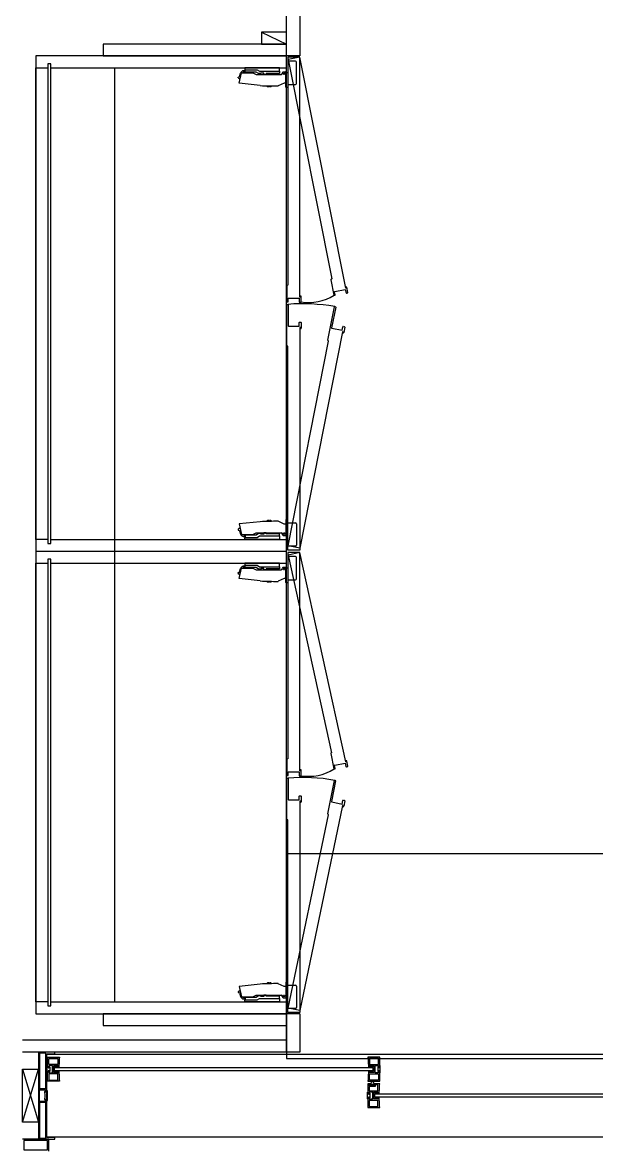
# Model space of a CAD drawing. Header units: millimetres. Extents: x -33000 to 294000, y 0 to 42408.
# Drawn here: x 10050 to 10919, y 16368 to 18075 of the extents above; entities that cross this region are included whole.
import ezdxf

# ---------------------------------------------------------------- set-up
doc = ezdxf.new("R2010")
doc.units = ezdxf.units.MM
doc.header["$LTSCALE"] = 50
doc.layers.add('arch', color=8, linetype='Continuous')

msp = doc.modelspace()

# ---------------------------------------------------------------- linework, layer by layer
at = {"layer": 'arch'}
for p, q in [((10449.6, 18024.5), (10449.6, 18104.5)), ((10469.6, 18104.5), (10469.6, 18024.5)), ((10411.6, 18060.5), (10411.6, 18042.5)), ((10449.6, 18060.5), (10411.6, 18060.5)), ((10411.6, 18060.5), (10449.6, 18042.5)), ((10449.6, 18042.5), (10449.6, 18060.5)), ((10449.6, 18042.5), (10171.6, 18042.5)), ((10171.6, 18042.5), (10171.6, 18024.5)), ((10411.6, 18042.5), (10449.6, 18042.5)), ((10449.6, 18024.5), (10449.6, 18042.5)), ((10069.6, 18024.5), (10069.6, 18006.5)), ((10449.6, 18024.5), (10069.6, 18024.5)), ((10069.6, 18024.5), (10069.6, 17274.6)), ((10171.6, 18024.5), (10449.6, 18024.5)), ((10469.6, 18024.5), (10449.6, 18024.5)), ((10449.6, 17274.6), (10449.6, 18024.5)), ((10469.6, 18022.5), (10451.6, 18022.5)), ((10451.6, 18022.5), (10451.6, 17677.3)), ((10469.6, 18022.5), (10452, 18018.9)), ((10452, 18018.9), (10517.8, 17686.8)), ((10469.6, 17659.3), (10469.6, 18022.5)), ((10539, 17672.8), (10469.6, 18022.5)), ((10069.6, 18006.5), (10088.1, 18006.5)), ((10069.6, 17292.6), (10069.6, 18006.5)), ((10088.1, 18012.5), (10088.1, 17286.6)), ((10092.6, 18012.5), (10088.1, 18012.5)), ((10092.6, 17286.6), (10092.6, 18012.5)), ((10092.6, 18006.5), (10449.6, 18006.5)), ((10189.6, 16592.5), (10189.6, 18006.5)), ((10450.1, 17676.3), (10450.1, 17652.8)), ((10451.6, 17677.3), (10451.1, 17677.3)), ((10516.5, 17685.5), (10521.2, 17662.5)), ((10517.8, 17686.8), (10517.3, 17686.7)), ((10540, 17673), (10539, 17672.8)), ((10539.8, 17674), (10540, 17673)), ((10542.4, 17666.3), (10540.8, 17674.2)), ((10452.1, 17652.8), (10452.1, 17657.3)), ((10452.6, 17657.8), (10468.6, 17657.8)), ((10468.6, 17657.8), (10468.6, 17652.3)), ((10470.6, 17659.3), (10469.6, 17659.3)), ((10470.6, 17660.3), (10470.6, 17659.3)), ((10471.6, 17652.3), (10471.6, 17660.3)), ((10521.8, 17662.1), (10522.8, 17662.3)), ((10523.2, 17662.9), (10522.3, 17667.3)), ((10522.7, 17667.9), (10538.4, 17671.1)), ((10538.4, 17671.1), (10539.5, 17665.7)), ((10540.1, 17665.3), (10542, 17665.7)), ((10450.1, 17586.3), (10450.1, 17647.8)), ((10450.6, 17652.3), (10451.6, 17652.3)), ((10450.6, 17648.3), (10451.6, 17648.3)), ((10452.1, 17647.8), (10452.1, 17615.8)), ((10469.1, 17651.8), (10471.1, 17651.8)), ((10511.8, 17594.1), (10521.9, 17644.6)), ((10523.9, 17644.2), (10517.6, 17612.8)), ((10522.5, 17645), (10523.5, 17644.8)), ((10452.6, 17615.3), (10468.6, 17615.3)), ((10468.6, 17615.3), (10468.6, 17620.8)), ((10469.1, 17621.3), (10471.1, 17621.3)), ((10470.6, 17613.3), (10469.6, 17613.3)), ((10469.6, 17613.3), (10469.6, 17276.5)), ((10534.3, 17607), (10469.6, 17279.5)), ((10470.6, 17612.3), (10470.6, 17613.3)), ((10471.6, 17620.8), (10471.6, 17612.3)), ((10518, 17612.2), (10533.7, 17609.1)), ((10533.7, 17609.1), (10534.8, 17614.5)), ((10535.2, 17606.8), (10534.3, 17607)), ((10535.1, 17605.8), (10535.2, 17606.8)), ((10535.3, 17614.9), (10537.3, 17614.5)), ((10537.7, 17613.9), (10536, 17605.6)), ((10452, 17283), (10513.1, 17592.8)), ((10513.1, 17592.8), (10512.6, 17592.9)), ((10451.6, 17585.3), (10451.1, 17585.3)), ((10451.6, 17276.5), (10451.6, 17585.3)), ((10088.1, 17292.6), (10069.6, 17292.6)), ((10069.6, 17292.6), (10069.6, 17256.6)), ((10069.6, 17292.6), (10069.6, 17256.6)), ((10088.1, 17286.6), (10092.6, 17286.6)), ((10092.6, 17292.6), (10449.6, 17292.6)), ((10469.6, 17279.5), (10452, 17283)), ((10069.6, 17274.6), (10069.6, 16574.5)), ((10069.6, 17274.6), (10449.6, 17274.6)), ((10069.6, 17274.6), (10449.6, 17274.6)), ((10449.6, 16574.5), (10449.6, 17274.6)), ((10469.6, 17276.5), (10451.6, 17276.5)), ((10469.6, 17272.6), (10451.6, 17272.6)), ((10451.6, 17272.6), (10451.6, 16960.2)), ((10469.6, 17272.6), (10452, 17268.9)), ((10452, 17268.9), (10517.7, 16969.7)), ((10469.6, 16942.2), (10469.6, 17272.6)), ((10539, 16955.7), (10469.6, 17272.6)), ((10069.6, 16592.5), (10069.6, 17256.6)), ((10069.6, 17256.6), (10088.1, 17256.6)), ((10088.1, 17262.6), (10088.1, 16586.5)), ((10092.6, 17262.6), (10088.1, 17262.6)), ((10092.6, 16586.5), (10092.6, 17262.6)), ((10092.6, 17256.6), (10449.6, 17256.6)), ((10450.1, 16959.2), (10450.1, 16935.7)), ((10451.6, 16960.2), (10451.1, 16960.2)), ((10516.5, 16968.4), (10521.2, 16945.4)), ((10517.7, 16969.7), (10517.2, 16969.6)), ((10540, 16955.9), (10539, 16955.7)), ((10539.8, 16956.8), (10540, 16955.9)), ((10542.4, 16949.2), (10540.8, 16957)), ((10452.1, 16935.7), (10452.1, 16940.2)), ((10452.6, 16940.7), (10468.6, 16940.7)), ((10468.6, 16940.7), (10468.6, 16935.2)), ((10470.6, 16942.2), (10469.6, 16942.2)), ((10470.6, 16943.2), (10470.6, 16942.2)), ((10471.6, 16935.2), (10471.6, 16943.2)), ((10521.8, 16945), (10522.8, 16945.2)), ((10523.2, 16945.8), (10522.3, 16950.2)), ((10522.6, 16950.8), (10538.3, 16954)), ((10538.3, 16954), (10539.4, 16948.6)), ((10540, 16948.2), (10542, 16948.6)), ((10450.1, 16869.2), (10450.1, 16930.7)), ((10450.6, 16935.2), (10451.6, 16935.2)), ((10450.6, 16931.2), (10451.6, 16931.2)), ((10452.1, 16930.7), (10452.1, 16898.7)), ((10469.1, 16934.7), (10471.1, 16934.7)), ((10511.8, 16877), (10521.9, 16927.5)), ((10523.8, 16927.1), (10517.6, 16895.7)), ((10522.5, 16927.9), (10523.4, 16927.7)), ((10452.6, 16898.2), (10468.6, 16898.2)), ((10468.6, 16898.2), (10468.6, 16903.7)), ((10469.1, 16904.2), (10471.1, 16904.2)), ((10470.6, 16896.2), (10469.6, 16896.2)), ((10469.6, 16896.2), (10469.6, 16576.5)), ((10534.2, 16889.8), (10469.6, 16579.5)), ((10470.6, 16895.2), (10470.6, 16896.2)), ((10471.6, 16903.7), (10471.6, 16895.2)), ((10518, 16895.1), (10533.6, 16892)), ((10533.6, 16892), (10534.7, 16897.4)), ((10535.2, 16889.6), (10534.2, 16889.8)), ((10535, 16888.6), (10535.2, 16889.6)), ((10535.3, 16897.8), (10537.3, 16897.4)), ((10537.7, 16896.8), (10536, 16888.5)), ((10451.9, 16583), (10513.1, 16875.7)), ((10513.1, 16875.7), (10512.6, 16875.8)), ((10451.6, 16868.2), (10451.1, 16868.2)), ((10451.6, 16576.5), (10451.6, 16868.2)), ((10449.6, 16816.5), (10449.6, 16506.5)), ((11649.6, 16816.5), (10449.6, 16816.5)), ((10088.1, 16592.5), (10069.6, 16592.5)), ((10069.6, 16592.5), (10069.6, 16574.5)), ((10088.1, 16586.5), (10092.6, 16586.5)), ((10092.6, 16592.5), (10449.6, 16592.5)), ((10469.6, 16579.5), (10451.9, 16583)), ((10069.6, 16574.5), (10449.6, 16574.5)), ((10469.6, 16574.5), (10171.6, 16574.5)), ((10171.6, 16574.5), (10171.6, 16556.5)), ((10449.6, 16516.5), (10449.6, 16574.5)), ((10449.6, 16556.5), (10449.6, 16574.5)), ((10469.6, 16576.5), (10451.6, 16576.5)), ((10469.6, 16574.5), (10469.6, 16516.5)), ((10171.6, 16556.5), (10449.6, 16556.5)), ((10449.6, 16534.5), (10049.6, 16534.5)), ((10449.6, 16516.5), (10049.6, 16516.5)), ((10449.6, 16516.5), (10449.6, 16526.5)), ((10469.6, 16516.5), (10449.6, 16516.5)), ((10449.6, 16506.5), (11649.6, 16506.5))]:
    msp.add_line(p, q, dxfattribs=at)
at = {"layer": 'arch', "linetype": 'Continuous', "ltscale": 50}
for p, q in [((10463.2, 18016.5), (10451.6, 18016.5)), ((10451.6, 18016.5), (10451.6, 17981.5)), ((10464.4, 17982.7), (10464.4, 18015.3)), ((10377.6, 17983.1), (10381.2, 17999.1)), ((10378.4, 17993.5), (10379.8, 17998.4)), ((10381.2, 17999.1), (10398.6, 17999.1)), ((10403.6, 18000), (10384.4, 18000)), ((10438.6, 18006.5), (10386.2, 18006.5)), ((10386.2, 18006.5), (10386.2, 18003.5)), ((10386.2, 18003.5), (10405.1, 18003.5)), ((10386.7, 18000), (10386.7, 18003.5)), ((10398.6, 17999.1), (10403.6, 17996.4)), ((10407.2, 17997.7), (10403.6, 18000)), ((10405.1, 18003.5), (10408.7, 18001.2)), ((10410.6, 17997.7), (10407.2, 17997.7)), ((10408.7, 18001.2), (10438.6, 18001.2)), ((10414.9, 17998.3), (10410.6, 17998.3)), ((10410.6, 17998.3), (10410.6, 17997.7)), ((10414.9, 17996.6), (10414.9, 17998.3)), ((10427.2, 17997.8), (10418.4, 17997.8)), ((10418.4, 17997.8), (10418.4, 17996.6)), ((10427.4, 17998.1), (10427.2, 17997.8)), ((10438.6, 17998.1), (10427.4, 17998.1)), ((10437.6, 17998.1), (10437.6, 17996.4)), ((10438.6, 18001.2), (10438.6, 18006.5)), ((10438.6, 18001.2), (10438.6, 17998.1)), ((10444.5, 18000.4), (10447.9, 18000.4)), ((10448.3, 17977.1), (10448.3, 17998.7)), ((10448.9, 17999.3), (10451.6, 17999.3)), ((10451.6, 17999.3), (10451.6, 17976.5)), ((10376.2, 17991.1), (10376.2, 17992.4)), ((10376.2, 17992.4), (10376.9, 17992.4)), ((10409.7, 17979.6), (10377.6, 17983.1)), ((10403.6, 17996.4), (10441.5, 17996.4)), ((10418.4, 17996.6), (10414.9, 17996.6)), ((10445.9, 17983.3), (10436.7, 17979)), ((10448.3, 17983.3), (10445.9, 17983.3)), ((10451.6, 17981.5), (10463.2, 17981.5)), ((10419.6, 17978.5), (10419.6, 17979.3)), ((10419.6, 17978.7), (10422.5, 17978.7)), ((10420.4, 17977.7), (10419.6, 17978.5)), ((10422.5, 17977.7), (10420.4, 17977.7)), ((10422.5, 17979.2), (10422.5, 17977.7)), ((10423.8, 17977.7), (10423.8, 17979.2)), ((10423.8, 17978.7), (10426.6, 17978.7)), ((10425.8, 17977.7), (10423.8, 17977.7)), ((10426.6, 17978.5), (10425.8, 17977.7)), ((10426.6, 17979.1), (10426.6, 17978.5)), ((10451.6, 17976.5), (10448.9, 17976.5)), ((10409.7, 17319.4), (10377.6, 17315.9)), ((10377.6, 17315.9), (10381.2, 17299.9)), ((10420.4, 17321.3), (10419.6, 17320.5)), ((10419.6, 17320.5), (10419.6, 17319.7)), ((10419.6, 17320.3), (10422.5, 17320.3)), ((10422.5, 17321.3), (10420.4, 17321.3)), ((10422.5, 17319.8), (10422.5, 17321.3)), ((10425.8, 17321.3), (10423.8, 17321.3)), ((10423.8, 17321.3), (10423.8, 17319.8)), ((10423.8, 17320.3), (10426.6, 17320.3)), ((10426.6, 17320.5), (10425.8, 17321.3)), ((10426.6, 17319.9), (10426.6, 17320.5)), ((10445.9, 17315.7), (10436.7, 17320)), ((10448.3, 17315.7), (10445.9, 17315.7)), ((10448.3, 17321.9), (10448.3, 17300.3)), ((10451.6, 17322.5), (10448.9, 17322.5)), ((10451.6, 17299.7), (10451.6, 17322.5)), ((10451.6, 17317.5), (10463.2, 17317.5)), ((10451.6, 17282.5), (10451.6, 17317.5)), ((10464.4, 17316.3), (10464.4, 17283.7)), ((10376.2, 17307.9), (10376.2, 17306.6)), ((10376.2, 17306.6), (10377, 17306.6)), ((10378.4, 17305.5), (10379.8, 17300.6)), ((10381.2, 17299.9), (10398.6, 17299.9)), ((10403.6, 17299), (10384.4, 17299)), ((10386.7, 17299), (10386.7, 17295.5)), ((10398.6, 17299.9), (10403.6, 17302.6)), ((10403.6, 17302.6), (10441.5, 17302.6)), ((10407.2, 17301.3), (10403.6, 17299)), ((10405.1, 17295.5), (10408.7, 17297.8)), ((10410.6, 17301.3), (10407.2, 17301.3)), ((10408.7, 17297.8), (10438.6, 17297.8)), ((10410.6, 17300.7), (10410.6, 17301.3)), ((10414.9, 17300.7), (10410.6, 17300.7)), ((10418.4, 17302.4), (10414.9, 17302.4)), ((10414.9, 17302.4), (10414.9, 17300.7)), ((10418.4, 17301.2), (10418.4, 17302.4)), ((10427.2, 17301.2), (10418.4, 17301.2)), ((10427.4, 17300.9), (10427.2, 17301.2)), ((10438.6, 17300.9), (10427.4, 17300.9)), ((10437.6, 17300.9), (10437.6, 17302.6)), ((10438.6, 17297.8), (10438.6, 17300.9)), ((10438.6, 17297.8), (10438.6, 17292.5)), ((10444.5, 17298.6), (10447.9, 17298.6)), ((10448.9, 17299.7), (10451.6, 17299.7)), ((10386.2, 17292.5), (10386.2, 17295.5)), ((10386.2, 17295.5), (10405.1, 17295.5)), ((10438.6, 17292.5), (10386.2, 17292.5)), ((10463.2, 17282.5), (10451.6, 17282.5)), ((10463.2, 17266.6), (10451.6, 17266.6)), ((10451.6, 17266.6), (10451.6, 17231.6)), ((10464.4, 17232.8), (10464.4, 17265.4)), ((10377.6, 17233.2), (10381.2, 17249.2)), ((10378.3, 17243.5), (10379.8, 17248.4)), ((10381.2, 17249.2), (10398.5, 17249.2)), ((10403.5, 17250), (10384.3, 17250)), ((10438.6, 17256.6), (10386.2, 17256.6)), ((10386.2, 17256.6), (10386.2, 17253.6)), ((10386.2, 17253.6), (10405.1, 17253.6)), ((10386.7, 17250), (10386.7, 17253.6)), ((10398.5, 17249.2), (10403.5, 17246.4)), ((10407.1, 17247.7), (10403.5, 17250)), ((10403.5, 17246.4), (10441.4, 17246.4)), ((10405.1, 17253.6), (10408.7, 17251.3)), ((10410.5, 17247.7), (10407.1, 17247.7)), ((10408.7, 17251.3), (10438.6, 17251.3)), ((10414.9, 17248.4), (10410.5, 17248.4)), ((10410.5, 17248.4), (10410.5, 17247.7)), ((10414.9, 17246.7), (10414.9, 17248.4)), ((10418.4, 17246.7), (10414.9, 17246.7)), ((10427.2, 17247.9), (10418.4, 17247.9)), ((10418.4, 17247.9), (10418.4, 17246.7)), ((10427.4, 17248.1), (10427.2, 17247.9)), ((10438.6, 17248.1), (10427.4, 17248.1)), ((10437.6, 17248.1), (10437.6, 17246.4)), ((10438.6, 17251.3), (10438.6, 17256.6)), ((10438.6, 17251.3), (10438.6, 17248.1)), ((10444.4, 17250.4), (10447.8, 17250.4)), ((10448.3, 17227.2), (10448.3, 17248.8)), ((10448.9, 17249.4), (10451.6, 17249.4)), ((10451.6, 17249.4), (10451.6, 17226.6)), ((10376.2, 17241.1), (10376.2, 17242.4)), ((10376.2, 17242.4), (10376.9, 17242.4)), ((10409.6, 17229.7), (10377.6, 17233.2)), ((10419.6, 17228.6), (10419.6, 17229.3)), ((10419.6, 17228.8), (10422.4, 17228.8)), ((10422.4, 17229.3), (10422.4, 17227.8)), ((10423.7, 17227.8), (10423.7, 17229.2)), ((10423.7, 17228.8), (10426.6, 17228.8)), ((10426.6, 17229.2), (10426.6, 17228.6)), ((10445.9, 17233.4), (10436.6, 17229.1)), ((10448.3, 17233.4), (10445.9, 17233.4)), ((10451.6, 17231.6), (10463.2, 17231.6)), ((10420.4, 17227.8), (10419.6, 17228.6)), ((10422.4, 17227.8), (10420.4, 17227.8)), ((10425.8, 17227.8), (10423.7, 17227.8)), ((10426.6, 17228.6), (10425.8, 17227.8)), ((10451.6, 17226.6), (10448.9, 17226.6)), ((10409.6, 16619.4), (10377.6, 16615.9)), ((10377.6, 16615.9), (10381.2, 16599.9)), ((10420.4, 16621.3), (10419.6, 16620.5)), ((10419.6, 16620.5), (10419.6, 16619.7)), ((10419.6, 16620.3), (10422.4, 16620.3)), ((10422.4, 16621.3), (10420.4, 16621.3)), ((10422.4, 16619.8), (10422.4, 16621.3)), ((10425.8, 16621.3), (10423.7, 16621.3)), ((10423.7, 16621.3), (10423.7, 16619.8)), ((10423.7, 16620.3), (10426.6, 16620.3)), ((10426.6, 16620.5), (10425.8, 16621.3)), ((10426.6, 16619.9), (10426.6, 16620.5)), ((10445.9, 16615.7), (10436.6, 16620)), ((10448.3, 16615.7), (10445.9, 16615.7)), ((10448.3, 16621.9), (10448.3, 16600.3)), ((10451.6, 16622.5), (10448.9, 16622.5)), ((10451.6, 16599.7), (10451.6, 16622.5)), ((10451.6, 16617.5), (10463.2, 16617.5)), ((10451.6, 16582.5), (10451.6, 16617.5)), ((10464.4, 16616.3), (10464.4, 16583.7)), ((10376.2, 16608), (10376.2, 16606.7)), ((10376.2, 16606.7), (10376.9, 16606.7)), ((10378.4, 16605.6), (10379.8, 16600.6)), ((10381.2, 16599.9), (10398.5, 16599.9)), ((10403.5, 16599.1), (10384.3, 16599.1)), ((10386.7, 16599.1), (10386.7, 16595.5)), ((10398.5, 16599.9), (10403.5, 16602.7)), ((10403.5, 16602.7), (10441.4, 16602.7)), ((10407.1, 16601.4), (10403.5, 16599.1)), ((10405.1, 16595.5), (10408.7, 16597.8)), ((10410.5, 16601.4), (10407.1, 16601.4)), ((10408.7, 16597.8), (10438.6, 16597.8)), ((10410.5, 16600.7), (10410.5, 16601.4)), ((10414.9, 16600.7), (10410.5, 16600.7)), ((10418.4, 16602.4), (10414.9, 16602.4)), ((10414.9, 16602.4), (10414.9, 16600.7)), ((10418.4, 16601.2), (10418.4, 16602.4)), ((10427.2, 16601.2), (10418.4, 16601.2)), ((10427.4, 16601), (10427.2, 16601.2)), ((10438.6, 16601), (10427.4, 16601)), ((10437.6, 16601), (10437.6, 16602.7)), ((10438.6, 16597.8), (10438.6, 16601)), ((10438.6, 16597.8), (10438.6, 16592.5)), ((10444.4, 16598.7), (10447.8, 16598.7)), ((10448.9, 16599.7), (10451.6, 16599.7)), ((10386.2, 16592.5), (10386.2, 16595.5)), ((10386.2, 16595.5), (10405.1, 16595.5)), ((10438.6, 16592.5), (10386.2, 16592.5)), ((10463.2, 16582.5), (10451.6, 16582.5))]:
    msp.add_line(p, q, dxfattribs=at)
at = {"layer": 'arch', "linetype": 'Continuous'}
for p, q in [((10098.6, 16516.5), (10073.6, 16516.5)), ((10073.6, 16516.5), (10073.6, 16384.5)), ((10085, 16514.9), (10075.2, 16514.9)), ((10075.2, 16514.9), (10075.2, 16461.1)), ((10085, 16461.1), (10085, 16514.9)), ((10086.6, 16459.8), (10086.6, 16513.7)), ((10086.6, 16513.7), (10098.6, 16513.7)), ((10086.6, 16513.5), (11612.6, 16513.5)), ((10086.6, 16387.5), (10086.6, 16513.5)), ((10098.6, 16513.7), (10098.6, 16516.5)), ((10087, 16485.5), (10087, 16495.5)), ((10087.6, 16496), (10087.6, 16508.5)), ((10087.6, 16508.5), (10105.6, 16508.5)), ((10088.5, 16495), (10088.5, 16493.1)), ((10088.6, 16493), (10088.6, 16495)), ((10089.4, 16497.7), (10089.4, 16506.9)), ((10089.4, 16506.9), (10102.9, 16506.9)), ((10102.9, 16497.7), (10089.4, 16497.7)), ((10094.7, 16496.1), (10089.8, 16496.1)), ((10089.8, 16496.1), (10089.8, 16493)), ((10094.7, 16484.9), (10094.7, 16496.1)), ((10104.5, 16495.5), (10096.5, 16495.5)), ((10096.5, 16495.5), (10096.5, 16485.5)), ((10096.5, 16486), (10096.5, 16495)), ((10096.5, 16495), (10104.3, 16495)), ((10102.9, 16506.9), (10102.9, 16497.7)), ((10104.3, 16495), (10104.3, 16493)), ((10105, 16498.2), (10104.5, 16498.2)), ((10104.5, 16498.2), (10104.5, 16495.5)), ((10105.6, 16507.7), (10105, 16507.7)), ((10105, 16507.7), (10105, 16498.2)), ((10105.6, 16508.5), (10105.6, 16507.7)), ((10590.6, 16508.5), (10572.6, 16508.5)), ((10572.6, 16508.5), (10572.6, 16507.7)), ((10572.6, 16507.7), (10573.2, 16507.7)), ((10573.2, 16507.7), (10573.2, 16498.2)), ((10573.2, 16498.2), (10573.7, 16498.2)), ((10573.7, 16498.2), (10573.7, 16495.5)), ((10573.7, 16495.5), (10581.7, 16495.5)), ((10573.9, 16493), (10573.9, 16495)), ((10573.9, 16495), (10581.7, 16495)), ((10588.8, 16506.9), (10575.3, 16506.9)), ((10575.3, 16506.9), (10575.3, 16497.7)), ((10575.3, 16497.7), (10588.8, 16497.7)), ((10581.7, 16495.5), (10581.7, 16485.5)), ((10581.7, 16495), (10581.7, 16486)), ((10583.5, 16496.1), (10588.4, 16496.1)), ((10583.5, 16484.9), (10583.5, 16496.1)), ((10588.4, 16496.1), (10588.4, 16493)), ((10588.8, 16497.7), (10588.8, 16506.9)), ((10589.6, 16493), (10589.6, 16495)), ((10589.7, 16495), (10589.7, 16493.1)), ((10590.6, 16496), (10590.6, 16508.5)), ((10591.2, 16485.5), (10591.2, 16495.5)), ((10049.6, 16490.5), (10073.6, 16490.5)), ((10049.6, 16410.5), (10049.6, 16490.5)), ((10049.6, 16410.5), (10073.6, 16490.5)), ((10049.6, 16490.5), (10073.6, 16410.5)), ((10073.6, 16490.5), (10073.6, 16410.5)), ((10087.6, 16472.5), (10087.6, 16485)), ((10088.5, 16487.9), (10088.5, 16486)), ((10089.8, 16493), (10088.6, 16493)), ((10088.6, 16486), (10088.6, 16488)), ((10088.6, 16488), (10089.8, 16488)), ((10088.8, 16492.8), (10089.6, 16492.8)), ((10089.6, 16488.2), (10088.8, 16488.2)), ((10089.4, 16483.3), (10089.4, 16474.1)), ((10102.9, 16483.3), (10089.4, 16483.3)), ((10089.8, 16488), (10089.8, 16484.9)), ((10089.8, 16484.9), (10094.7, 16484.9)), ((10089.9, 16493.1), (10089.9, 16494)), ((10089.9, 16494), (10090.7, 16494)), ((10089.9, 16487), (10089.9, 16487.9)), ((10090.7, 16487), (10089.9, 16487)), ((10090.7, 16494), (10090.7, 16487)), ((10104.3, 16486), (10096.5, 16486)), ((10096.5, 16485.5), (10104.5, 16485.5)), ((10104.3, 16493), (10098, 16493)), ((10098, 16488), (10098, 16493)), ((10098, 16493), (10580.2, 16493)), ((10098, 16488), (10104.3, 16488)), ((10580.2, 16488), (10098, 16488)), ((10102.9, 16474.1), (10102.9, 16483.3)), ((10104.3, 16488), (10104.3, 16486)), ((10104.5, 16485.5), (10104.5, 16482.8)), ((10104.5, 16482.8), (10105, 16482.8)), ((10105, 16482.8), (10105, 16473.3)), ((10573.7, 16482.8), (10573.2, 16482.8)), ((10573.2, 16482.8), (10573.2, 16473.3)), ((10581.7, 16485.5), (10573.7, 16485.5)), ((10573.7, 16485.5), (10573.7, 16482.8)), ((10580.2, 16493), (10573.9, 16493)), ((10573.9, 16486), (10573.9, 16488)), ((10573.9, 16488), (10580.2, 16488)), ((10581.7, 16486), (10573.9, 16486)), ((10575.3, 16474.1), (10575.3, 16483.3)), ((10575.3, 16483.3), (10588.8, 16483.3)), ((10580.2, 16493), (10580.2, 16488)), ((10588.4, 16484.9), (10583.5, 16484.9)), ((10587.5, 16494), (10587.5, 16487)), ((10588.3, 16494), (10587.5, 16494)), ((10587.5, 16487), (10588.3, 16487)), ((10588.3, 16493.1), (10588.3, 16494)), ((10588.3, 16487), (10588.3, 16487.9)), ((10588.4, 16493), (10589.6, 16493)), ((10589.6, 16488), (10588.4, 16488)), ((10588.4, 16488), (10588.4, 16484.9)), ((10589.4, 16492.8), (10588.6, 16492.8)), ((10588.6, 16488.2), (10589.4, 16488.2)), ((10588.8, 16483.3), (10588.8, 16474.1)), ((10589.6, 16486), (10589.6, 16488)), ((10589.7, 16487.9), (10589.7, 16486)), ((10590.6, 16472.5), (10590.6, 16485)), ((10075.2, 16461.1), (10085, 16461.1)), ((10105.6, 16472.5), (10087.6, 16472.5)), ((10089.4, 16474.1), (10102.9, 16474.1)), ((10105, 16473.3), (10105.6, 16473.3)), ((10105.6, 16473.3), (10105.6, 16472.5)), ((10573.2, 16473.3), (10572.6, 16473.3)), ((10572.6, 16473.3), (10572.6, 16472.5)), ((10572.6, 16472.5), (10590.6, 16472.5)), ((10578, 16468.5), (10572.6, 16468.5)), ((10572.6, 16468.5), (10572.6, 16456)), ((10574.4, 16465.3), (10574.4, 16467.3)), ((10574.4, 16467.3), (10578, 16467.3)), ((10582.5, 16465.3), (10574.4, 16465.3)), ((10574.4, 16464.3), (10574.4, 16457.7)), ((10583.5, 16464.3), (10574.4, 16464.3)), ((10588.8, 16474.1), (10575.3, 16474.1)), ((10577, 16469), (10577, 16468.6)), ((10577, 16468.6), (10578.2, 16468.6)), ((10577, 16466.9), (10577, 16466.5)), ((10578.2, 16467.2), (10577.3, 16467.2)), ((10577.3, 16466.2), (10581.7, 16466.2)), ((10578, 16467.3), (10578, 16468.5)), ((10578.2, 16468.6), (10578.2, 16467.2)), ((10580.8, 16467.2), (10580.8, 16468.6)), ((10580.8, 16468.6), (10582, 16468.6)), ((10581.7, 16467.2), (10580.8, 16467.2)), ((10590.6, 16468.5), (10581, 16468.5)), ((10581, 16468.5), (10581, 16467.3)), ((10581, 16467.3), (10582.5, 16467.3)), ((10582, 16468.6), (10582, 16469)), ((10582, 16466.5), (10582, 16466.9)), ((10582.5, 16467.3), (10582.5, 16465.3)), ((10587.9, 16466.9), (10583.5, 16466.9)), ((10583.5, 16466.9), (10583.5, 16464.3)), ((10587.9, 16457.7), (10587.9, 16466.9)), ((10590, 16458.2), (10590, 16467.7)), ((10590, 16467.7), (10590.6, 16467.7)), ((10590.6, 16467.7), (10590.6, 16468.5)), ((10075.2, 16441.5), (10075.2, 16459.5)), ((10075.2, 16459.5), (10084.4, 16459.5)), ((10083.3, 16454.7), (10083.3, 16456.7)), ((10083.3, 16444.4), (10083.3, 16446.3)), ((10083.4, 16456.9), (10083.9, 16457.5)), ((10083.9, 16443.6), (10083.4, 16444.2)), ((10084.3, 16457.3), (10084.3, 16456.5)), ((10084.3, 16444.5), (10084.3, 16443.7)), ((10084.4, 16459.5), (10084.4, 16456.5)), ((10084.4, 16456.5), (10085.6, 16456.5)), ((10085.6, 16444.5), (10084.4, 16444.5)), ((10084.4, 16444.5), (10084.4, 16441.5)), ((10084.6, 16456.2), (10085.4, 16456.2)), ((10085.4, 16444.8), (10084.6, 16444.8)), ((10085.6, 16456.5), (10085.6, 16458.8)), ((10085.6, 16442.2), (10085.6, 16444.5)), ((10085.7, 16456.5), (10085.7, 16458.4)), ((10085.7, 16442.6), (10085.7, 16444.5)), ((10086.4, 16458.7), (10086.7, 16458.3)), ((10086.9, 16458), (10086.9, 16443.1)), ((10572, 16445.5), (10572, 16455.5)), ((10572.6, 16445), (10572.6, 16432.5)), ((10573.5, 16455), (10573.5, 16453.1)), ((10573.5, 16447.9), (10573.5, 16446)), ((10573.6, 16455), (10573.6, 16453)), ((10573.6, 16453), (10574.8, 16453)), ((10574.8, 16448), (10573.6, 16448)), ((10573.6, 16448), (10573.6, 16446)), ((10573.8, 16452.8), (10574.6, 16452.8)), ((10574.6, 16448.2), (10573.8, 16448.2)), ((10574.4, 16457.7), (10587.9, 16457.7)), ((10574.4, 16443.3), (10574.4, 16434.1)), ((10587.9, 16443.3), (10574.4, 16443.3)), ((10574.8, 16453), (10574.8, 16456.1)), ((10574.8, 16456.1), (10579.7, 16456.1)), ((10574.8, 16444.9), (10574.8, 16448)), ((10579.7, 16444.9), (10574.8, 16444.9)), ((10574.9, 16453.1), (10574.9, 16454)), ((10574.9, 16454), (10575.7, 16454)), ((10574.9, 16447), (10574.9, 16447.9)), ((10575.7, 16447), (10574.9, 16447)), ((10575.7, 16454), (10575.7, 16447)), ((10579.7, 16456.1), (10579.7, 16444.9)), ((10581.5, 16445.5), (10581.5, 16455.5)), ((10581.5, 16455.5), (10589.5, 16455.5)), ((10581.5, 16446), (10581.5, 16455)), ((10581.5, 16455), (10589.3, 16455)), ((10589.3, 16446), (10581.5, 16446)), ((10589.5, 16445.5), (10581.5, 16445.5)), ((10589.3, 16453), (10583, 16453)), ((10583, 16448), (10583, 16453)), ((10583, 16453), (11065.2, 16453)), ((10583, 16448), (10589.3, 16448)), ((11065.2, 16448), (10583, 16448)), ((10587.9, 16434.1), (10587.9, 16443.3)), ((10589.3, 16455), (10589.3, 16453)), ((10589.3, 16448), (10589.3, 16446)), ((10589.5, 16455.5), (10589.5, 16458.2)), ((10589.5, 16458.2), (10590, 16458.2)), ((10589.5, 16442.8), (10589.5, 16445.5)), ((10084.4, 16441.5), (10075.2, 16441.5)), ((10085, 16439.9), (10075.2, 16439.9)), ((10075.2, 16439.9), (10075.2, 16386.1)), ((10085, 16386.1), (10085, 16439.9)), ((10086.7, 16442.7), (10086.4, 16442.3)), ((10086.6, 16387.3), (10086.6, 16441.2)), ((10572.6, 16432.5), (10590.6, 16432.5)), ((10574.4, 16434.1), (10587.9, 16434.1)), ((10590, 16442.8), (10589.5, 16442.8)), ((10590, 16433.3), (10590, 16442.8)), ((10590.6, 16433.3), (10590, 16433.3)), ((10590.6, 16432.5), (10590.6, 16433.3)), ((10073.6, 16410.5), (10049.6, 16410.5)), ((10089.6, 16384.5), (10049.6, 16384.5)), ((10087.6, 16382.5), (10051.6, 16382.5)), ((10051.6, 16382.5), (10051.6, 16368.5)), ((10073.6, 16384.5), (10098.6, 16384.5)), ((10075.2, 16386.1), (10085, 16386.1)), ((11612.6, 16387.5), (10086.6, 16387.5)), ((10098.6, 16387.3), (10086.6, 16387.3)), ((10087.6, 16368.5), (10087.6, 16382.5)), ((10089.6, 16366.5), (10089.6, 16384.5)), ((10098.6, 16384.5), (10098.6, 16387.3)), ((10051.6, 16368.5), (10087.6, 16368.5))]:
    msp.add_line(p, q, dxfattribs=at)
at = {"layer": 'arch', "linetype": 'Continuous', "ltscale": 50}
for centre, radius in [((10445.7, 17997.7, 0), 1.4), ((10445.7, 17997.7, 0), 0.9), ((10445.7, 17301.3, 0), 1.4), ((10445.7, 17301.3, 0), 0.9), ((10445.6, 17247.7, 0), 1.4), ((10445.6, 17247.7, 0), 0.9), ((10445.6, 16601.4, 0), 1.4), ((10445.6, 16601.4, 0), 0.9)]:
    msp.add_circle(centre, radius, dxfattribs=at)
for centre, radius, start, end in [((10463.2, 18015.3), 1.2, 0, 90), ((10380.8, 17998.1), 1, 154.67, 163.7169), ((10386.5, 17995.4), 7.31, 119.7656, 154.67), ((10384.4, 17998.5), 3.6, 82.043, 115.2165), ((10384.4, 17998.6), 1.42, 90, 156.357), ((10384.8, 18001.1), 1, 62.5291, 82.043), ((10384.2, 18000), 2.26, 0, 62.5291), ((10440.9, 17998.4), 2.08, 286.2602, 0), ((10445, 17998.4), 2.08, 106.2602, 180), ((10447.9, 17999.3), 1.05, 360, 90), ((10448.9, 17998.7), 0.6, 90, 180), ((10379.1, 17993.8), 3.98, 223.1398, 270), ((10376.9, 17993.9), 1.5, 270, 343.7169), ((10463.2, 17982.7), 1.2, 270, 360), ((10440, 18737.9), 758.9, 267.7074, 269.7466), ((10448.9, 17977.1), 0.6, 180, 270), ((10440, 16561.1), 758.9, 90.2534, 92.2926), ((10448.9, 17321.9), 0.6, 90, 180), ((10463.2, 17316.3), 1.2, 0, 90), ((10379.1, 17305.2), 3.98, 90, 136.8602), ((10377, 17305.1), 1.5, 16.2831, 90), ((10380.8, 17300.9), 1, 196.2831, 205.33), ((10386.5, 17303.6), 7.31, 205.33, 240.2344), ((10384.4, 17300.5), 3.6, 244.7835, 277.957), ((10384.4, 17300.5), 1.42, 203.643, 270), ((10384.8, 17297.9), 1, 277.957, 297.4709), ((10384.2, 17299), 2.26, 297.4709, 360), ((10440.9, 17300.6), 2.08, 0, 73.7398), ((10445.1, 17300.6), 2.08, 180, 253.7398), ((10447.9, 17299.7), 1.05, 270, 0), ((10448.9, 17300.3), 0.6, 180, 270), ((10463.2, 17283.7), 1.2, 270, 360), ((10463.2, 17265.4), 1.2, 0, 90), ((10386.5, 17245.5), 7.31, 119.7656, 154.67), ((10380.7, 17248.2), 1, 154.67, 163.7169), ((10384.4, 17248.5), 3.6, 82.043, 115.2165), ((10384.3, 17248.6), 1.42, 90, 156.357), ((10384.7, 17251.1), 1, 62.5291, 82.043), ((10384.1, 17250), 2.26, 0, 62.5291), ((10440.8, 17248.4), 2.08, 286.2602, 0), ((10445, 17248.4), 2.08, 106.2602, 180), ((10447.8, 17249.4), 1.05, 360, 90), ((10448.9, 17248.8), 0.6, 90, 180), ((10379.1, 17243.8), 3.98, 223.1398, 270), ((10376.9, 17243.9), 1.5, 270, 343.7169), ((10440, 17987.9), 758.9, 267.7074, 269.7466), ((10463.2, 17232.8), 1.2, 270, 360), ((10448.9, 17227.2), 0.6, 180, 270), ((10440, 15861.2), 758.9, 90.2534, 92.2926), ((10448.9, 16621.9), 0.6, 90, 180), ((10463.2, 16616.3), 1.2, 0, 90), ((10379.1, 16605.2), 3.98, 90, 136.8602), ((10376.9, 16605.2), 1.5, 16.2831, 90), ((10380.8, 16600.9), 1, 196.2831, 205.33), ((10386.5, 16603.6), 7.31, 205.33, 240.2344), ((10384.4, 16600.5), 3.6, 244.7835, 277.957), ((10384.3, 16600.5), 1.42, 203.643, 270), ((10384.7, 16597.9), 1, 277.957, 297.4709), ((10384.2, 16599.1), 2.26, 297.4709, 360), ((10440.9, 16600.7), 2.08, 0, 73.7398), ((10445, 16600.7), 2.08, 180, 253.7398), ((10447.8, 16599.7), 1.05, 270, 0), ((10448.9, 16600.3), 0.6, 180, 270), ((10463.2, 16583.7), 1.2, 270, 360)]:
    msp.add_arc(centre, radius, start, end, dxfattribs=at)
at = {"layer": 'arch'}
for centre, radius, start, end in [((10451.1, 17676.3), 1, 90, 180), ((10517.5, 17685.7), 1, 101.6408, 191.6408), ((10540.3, 17674.1), 0.5, 11.6408, 191.6408), ((10452.6, 17657.3), 0.5, 90, 180), ((10471.1, 17660.3), 0.5, 0, 180), ((10483.2, 17722), 70.9, 260.4457, 302.5834), ((10521.7, 17662.6), 0.5, 191.6408, 281.6408), ((10522.8, 17667.4), 0.5, 101.6408, 191.6408), ((10522.7, 17662.8), 0.5, 281.6408, 11.6408), ((10540, 17665.8), 0.5, 191.6408, 281.6408), ((10541.9, 17666.2), 0.5, 281.6408, 11.6408), ((10450.6, 17652.8), 0.5, 180, 270), ((10450.6, 17647.8), 0.5, 90, 180), ((10451.6, 17652.8), 0.5, 270, 0), ((10474.3, 17376.4), 272.9, 79.8247, 94.7623), ((10451.6, 17647.8), 0.5, 0, 90), ((10469.1, 17652.3), 0.5, 180, 270), ((10471.1, 17652.3), 0.5, 270, 360), ((10522.4, 17644.5), 0.5, 78.7026, 168.7026), ((10523.4, 17644.3), 0.5, 348.7026, 78.7026), ((10452.6, 17615.8), 0.5, 180, 270), ((10469.1, 17620.8), 0.5, 90, 180), ((10471.1, 17612.3), 0.5, 180, 0), ((10471.1, 17620.8), 0.5, 0, 90), ((10518.1, 17612.7), 0.5, 168.7026, 258.7026), ((10535.2, 17614.4), 0.5, 78.7026, 168.7026), ((10535.5, 17605.7), 0.5, 168.7026, 348.7026), ((10537.2, 17614), 0.5, 348.7026, 78.7026), ((10512.8, 17593.9), 1, 168.7026, 258.7026), ((10451.1, 17586.3), 1, 180, 270), ((10451.1, 16959.2), 1, 90, 180), ((10517.4, 16968.6), 1, 101.6408, 191.6408), ((10540.3, 16956.9), 0.5, 11.6408, 191.6408), ((10452.6, 16940.2), 0.5, 90, 180), ((10471.1, 16943.2), 0.5, 0, 180), ((10483.2, 17004.8), 70.9, 260.4457, 302.5834), ((10521.7, 16945.5), 0.5, 191.6408, 281.6408), ((10522.7, 16950.3), 0.5, 101.6408, 191.6408), ((10522.7, 16945.7), 0.5, 281.6408, 11.6408), ((10539.9, 16948.7), 0.5, 191.6408, 281.6408), ((10541.9, 16949.1), 0.5, 281.6408, 11.6408), ((10450.6, 16935.7), 0.5, 180, 270), ((10450.6, 16930.7), 0.5, 90, 180), ((10451.6, 16935.7), 0.5, 270, 0), ((10474.2, 16659.2), 272.9, 79.8247, 94.7623), ((10451.6, 16930.7), 0.5, 0, 90), ((10469.1, 16935.2), 0.5, 180, 270), ((10471.1, 16935.2), 0.5, 270, 360), ((10522.4, 16927.4), 0.5, 78.7026, 168.7026), ((10523.3, 16927.2), 0.5, 348.7026, 78.7026), ((10452.6, 16898.7), 0.5, 180, 270), ((10469.1, 16903.7), 0.5, 90, 180), ((10471.1, 16895.2), 0.5, 180, 0), ((10471.1, 16903.7), 0.5, 0, 90), ((10518.1, 16895.6), 0.5, 168.7026, 258.7026), ((10535.2, 16897.3), 0.5, 78.7026, 168.7026), ((10535.5, 16888.5), 0.5, 168.7026, 348.7026), ((10537.2, 16896.9), 0.5, 348.7026, 78.7026), ((10512.8, 16876.8), 1, 168.7026, 258.7026), ((10451.1, 16869.2), 1, 180, 270)]:
    msp.add_arc(centre, radius, start, end, dxfattribs=at)
at = {"layer": 'arch', "linetype": 'Continuous'}
for centre, radius, start, end in [((10087.5, 16495.5), 0.5, 90, 180), ((10088.2, 16496), 0.7, 180, 270), ((10088.1, 16496), 0.5, 180, 270), ((10088.1, 16495), 0.5, 0, 90), ((10088.2, 16495), 0.3, 360, 90), ((10590.1, 16495), 0.5, 90, 180), ((10590, 16495), 0.3, 90, 180), ((10590, 16496), 0.7, 270, 360), ((10590.1, 16496), 0.5, 270, 0), ((10590.7, 16495.5), 0.5, 0, 90), ((10087.5, 16485.5), 0.5, 180, 270), ((10088.2, 16485), 0.7, 90, 180), ((10088.1, 16485), 0.5, 90, 180), ((10088.1, 16486), 0.5, 270, 0), ((10088.2, 16486), 0.3, 270, 0), ((10088.8, 16493.1), 0.3, 180, 270), ((10088.8, 16487.9), 0.3, 90, 180), ((10089.6, 16493.1), 0.3, 270, 360), ((10089.6, 16487.9), 0.3, 0, 90), ((10588.6, 16493.1), 0.3, 180, 270), ((10588.6, 16487.9), 0.3, 90, 180), ((10589.4, 16493.1), 0.3, 270, 0), ((10589.4, 16487.9), 0.3, 360, 90), ((10590.1, 16486), 0.5, 180, 270), ((10590, 16486), 0.3, 180, 270), ((10590, 16485), 0.7, 0, 90), ((10590.1, 16485), 0.5, 0, 90), ((10590.7, 16485.5), 0.5, 270, 0), ((10579.5, 16469), 2.5, 0, 180), ((10577.3, 16466.9), 0.3, 90, 180), ((10577.3, 16466.5), 0.3, 180, 270), ((10581.7, 16466.9), 0.3, 0, 90), ((10581.7, 16466.5), 0.3, 270, 360), ((10083.6, 16456.7), 0.3, 135, 180), ((10065.8, 16450.5), 18, 346.4638, 13.5362), ((10083.6, 16444.4), 0.3, 180, 225), ((10084.1, 16457.3), 0.2, 0, 135), ((10084.1, 16443.7), 0.2, 225, 360), ((10084.6, 16456.5), 0.3, 180, 270), ((10084.6, 16444.5), 0.3, 90, 180), ((10085.4, 16456.5), 0.3, 270, 0), ((10085.4, 16444.5), 0.3, 360, 90), ((10086.1, 16458.8), 0.5, 90, 180), ((10086.1, 16458.4), 0.4, 45, 180), ((10086.1, 16459.8), 0.5, 270, 0), ((10086.4, 16458), 0.5, 0, 45), ((10572.5, 16455.5), 0.5, 90, 180), ((10572.5, 16445.5), 0.5, 180, 270), ((10573.2, 16456), 0.7, 180, 270), ((10573.2, 16445), 0.7, 90, 180), ((10573.1, 16456), 0.5, 180, 270), ((10573.1, 16445), 0.5, 90, 180), ((10573.1, 16455), 0.5, 0, 90), ((10573.1, 16446), 0.5, 270, 0), ((10573.2, 16455), 0.3, 360, 90), ((10573.2, 16446), 0.3, 270, 0), ((10573.8, 16453.1), 0.3, 180, 270), ((10573.8, 16447.9), 0.3, 90, 180), ((10574.6, 16453.1), 0.3, 270, 360), ((10574.6, 16447.9), 0.3, 0, 90), ((10086.1, 16442.2), 0.5, 180, 270), ((10086.1, 16442.6), 0.4, 180, 315), ((10086.1, 16441.2), 0.5, 360, 90), ((10086.4, 16443.1), 0.5, 315, 0)]:
    msp.add_arc(centre, radius, start, end, dxfattribs=at)

doc.saveas('drawing.dxf')
